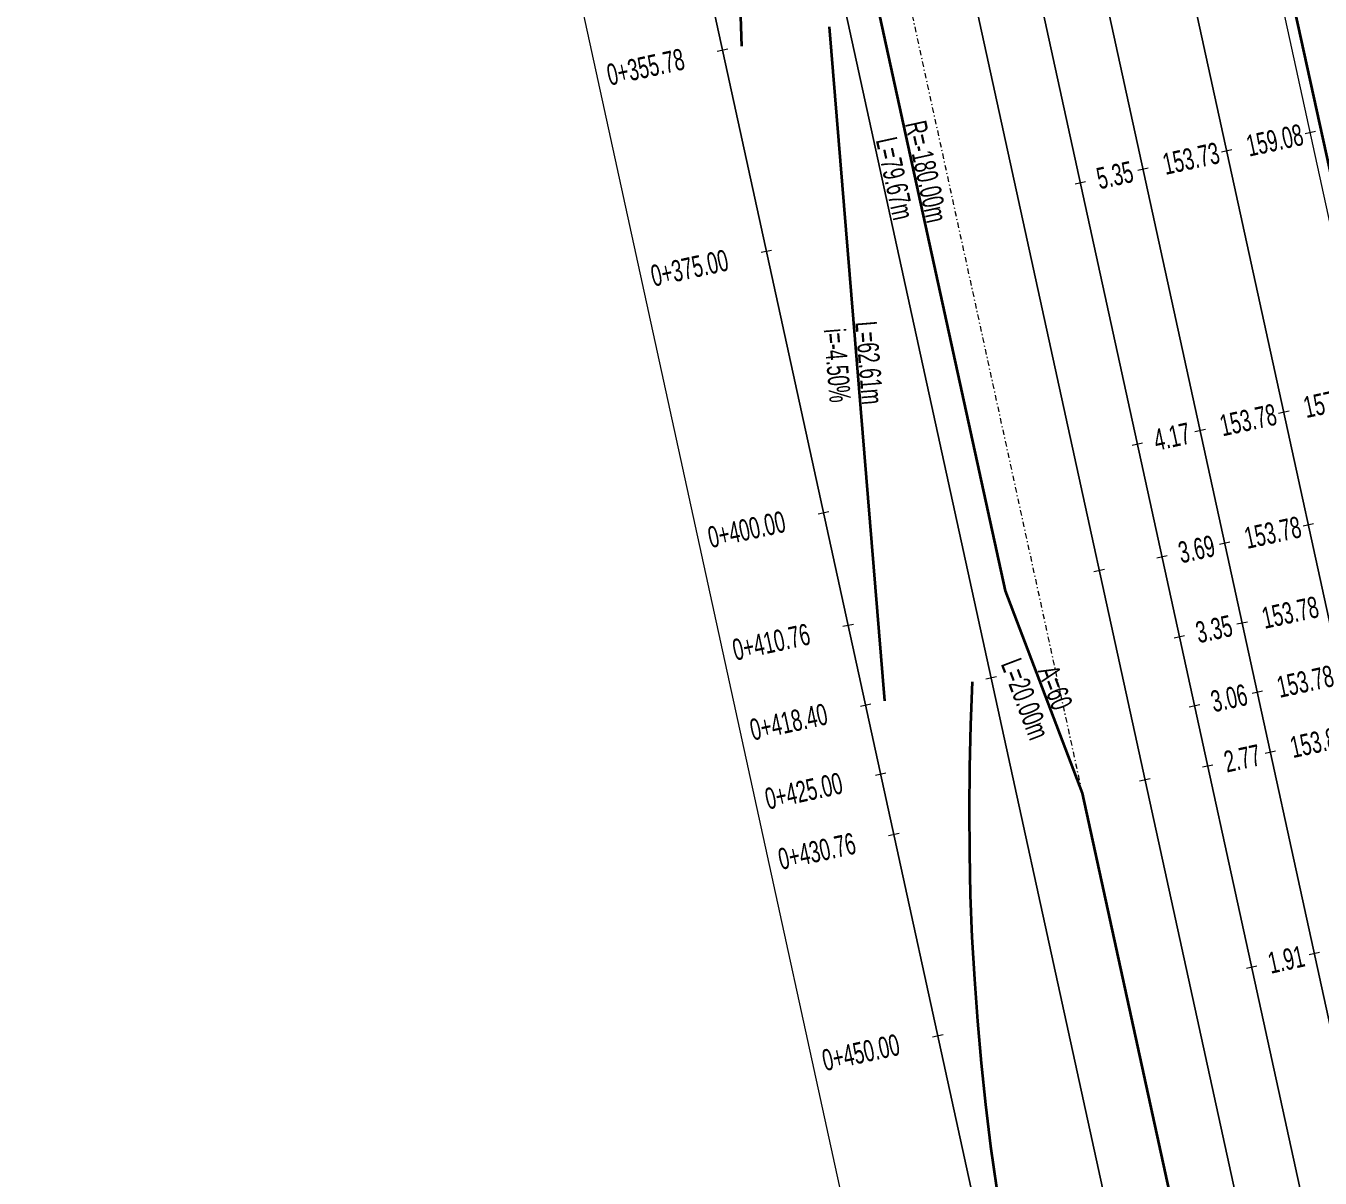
# Model space of a CAD drawing. Header units: metres. Extents: x 8416582 to 8417409, y 5771873 to 5772737.
# Drawn here: x 8416923.3 to 8417044.1, y 5772107.4 to 5772215 of the extents above; entities that cross this region are included whole.
import ezdxf
from ezdxf.enums import TextEntityAlignment as Align

# ---------------------------------------------------------------- set-up
doc = ezdxf.new("R2010")
doc.units = ezdxf.units.M
doc.linetypes.add('( Dashdot )', pattern=[1.001, 0.5, -0.25, 0.001, -0.25])
for name, color, linetype, lineweight in [('AII_D_opisy', 7, 'Continuous', 15), ('AII_D_opisy_grube', 7, 'Continuous', 35), ('AII_D_Profil_proj', 1, 'Continuous', 15), ('AII_D_Profil_teren istn', 3, 'Continuous', 15), ('PROFIL_osie', 7, 'Continuous', 35), ('PROFIL_ramka', 7, 'Continuous', 15), ('PROFIL_znaczniki', 7, 'Continuous', 5)]:
    doc.layers.add(name, color=color, linetype=linetype, lineweight=lineweight)
doc.layers.add('AII_M_opis', color=1, linetype='Continuous')
doc.layers.add('AII_M_pomoc', color=30, linetype='Continuous', plot=False)
doc.styles.add('Style-cdmsimpl', font='CDMSIMPL.shx')

# ---------------------------------------------------------------- blocks, each defined once
blk = doc.blocks.new('A$C28d39659')
at = {"layer": 'AII_D_opisy', "color": 8, "linetype": '( Dashdot )', "lineweight": 5, "flags": 128}
blk.add_lwpolyline([(52, 30), (752, 30)], dxfattribs=at)
at = {"layer": 'AII_D_opisy_grube', "color": 8, "flags": 128}
blk.add_lwpolyline([(52, 30), (58.26, 30), (58.26, 30), (83.26, 33), (83.26, 33), (174.24, 33), (174.24, 33), (199.24, 30), (199.24, 30), (363.09, 30), (363.09, 30), (383.09, 27), (383.09, 27), (462.76, 27), (462.76, 27), (482.76, 30), (482.76, 30), (652.3, 30)], dxfattribs=at)
at = {"layer": 'AII_D_opisy_grube', "color": 1, "flags": 128}
for points in [[(281.62, 20.59), (287.1, 21.02), (292.59, 21.38), (298.07, 21.68), (303.56, 21.9), (309.05, 22.07), (314.53, 22.17), (325.5, 22.17), (330.99, 22.07), (336.47, 21.9), (341.96, 21.68), (347.44, 21.38), (352.93, 21.02), (358.41, 20.59), (363.9, 20.1), (369.38, 19.54), (374.87, 18.92), (380.36, 18.23), (385.84, 17.48), (391.33, 16.65), (396.81, 15.77), (402.3, 14.82), (407.78, 13.8)], [(407.78, 22.2), (470.4, 13.8)], [(470.4, 22.2), (474.28, 21.18), (478.17, 20.23), (482.05, 19.35), (485.94, 18.53), (489.82, 17.77), (493.71, 17.08), (497.59, 16.46), (501.48, 15.9), (505.37, 15.41), (509.25, 14.98), (513.14, 14.62), (517.02, 14.33)]]:
    blk.add_lwpolyline(points, dxfattribs=at)
at = {"layer": 'PROFIL_osie'}
blk.add_line((52, 65), (702, 65), dxfattribs=at)
at = {"layer": 'PROFIL_ramka'}
for points in [[(52, 56), (752, 56), (752, 64), (52, 64)], [(52, 48), (752, 48), (752, 56), (52, 56)], [(52, 42), (752, 42), (752, 48), (52, 48)], [(52, 36), (752, 36), (752, 42), (52, 42)], [(52, 24), (752, 24), (752, 36), (52, 36)], [(52, 12), (752, 12), (752, 24), (52, 24)], [(52, 0), (752, 0), (752, 12), (52, 12)]]:
    blk.add_3dface(points, dxfattribs=at)
at = {"layer": 'PROFIL_znaczniki', "flags": 128}
for points in [[(427, 63.5), (427, 64.5)], [(427, 55.5), (427, 56.5)], [(452, 55.5), (452, 56.5)], [(462.76, 55.5), (462.76, 56.5)], [(427, 47.5), (427, 48.5)], [(452, 47.5), (452, 48.5)], [(462.76, 47.5), (462.76, 48.5)], [(470.4, 47.5), (470.4, 48.5)], [(477, 47.5), (477, 48.5)], [(482.76, 47.5), (482.76, 48.5)], [(502, 47.5), (502, 48.5)], [(427, 41.5), (427, 42.5)], [(452, 41.5), (452, 42.5)], [(462.76, 41.5), (462.76, 42.5)], [(470.4, 41.5), (470.4, 42.5)], [(477, 41.5), (477, 42.5)], [(482.76, 41.5), (482.76, 42.5)], [(502, 41.5), (502, 42.5)], [(462.76, 35.5), (462.76, 36.5)], [(482.76, 35.5), (482.76, 36.5)], [(470.4, 23.5), (470.4, 24.5)], [(407.78, 11.5), (407.78, 12.5)], [(427, 11.5), (427, 12.5)], [(452, 11.5), (452, 12.5)], [(462.76, 11.5), (462.76, 12.5)], [(470.4, 11.5), (470.4, 12.5)], [(477, 11.5), (477, 12.5)], [(482.76, 11.5), (482.76, 12.5)], [(502, 11.5), (502, 12.5)]]:
    blk.add_lwpolyline(points, dxfattribs=at)
at = {"layer": 'AII_D_opisy', "style": 'Style-cdmsimpl', "width": 0.65}
for s, p in [('5.35', (427, 47)), ('4.17', (452, 47)), ('3.69', (462.76, 47)), ('3.35', (470.4, 47)), ('3.06', (477, 47)), ('2.77', (482.76, 47)), ('1.91', (502, 47))]:
    blk.add_text(s, height=2, rotation=90, dxfattribs=at).set_placement(p, align=Align.MIDDLE_RIGHT)
for s, p in [('0+355.78', (407.78, 1)), ('0+375.00', (427, 1)), ('0+400.00', (452, 1)), ('0+410.76', (462.76, 1)), ('0+418.40', (470.4, 1)), ('0+425.00', (477, 1)), ('0+430.76', (482.76, 1)), ('0+450.00', (502, 1))]:
    blk.add_text(s, height=2, rotation=90, dxfattribs=at).set_placement(p, align=Align.MIDDLE_LEFT)
at = {"layer": 'AII_D_opisy', "char_height": 2, "attachment_point": 5, "line_spacing_factor": 0.9, "style": 'Style-cdmsimpl'}
for s, insert, rotation in [('\\H1x;\\W0.65;A=60\\PL=20.00m', (472.81, 28.17), 8.5308), ('\\H1x;\\W0.65;L=62.61m\\Pi=-4.50%', (439.04, 17.67), 352.3591)]:
    blk.add_mtext(s, dxfattribs=dict(at, insert=insert, rotation=rotation))
at = {"layer": 'AII_D_opisy', "insert": (422.93, 26.67), "char_height": 2, "attachment_point": 5, "line_spacing_factor": 0.9, "style": 'Style-cdmsimpl'}
blk.add_mtext('\\H1x;\\W0.65;R=-180.00m\\PL=79.67m', dxfattribs=at)
at = {"layer": 'AII_D_Profil_proj', "style": 'Style-cdmsimpl', "width": 0.65}
for s, p in [('159.08', (427, 63.25)), ('157.95', (452, 63.25))]:
    blk.add_text(s, height=2, rotation=90, dxfattribs=at).set_placement(p, align=Align.MIDDLE_RIGHT)
at = {"layer": 'AII_D_Profil_teren istn', "style": 'Style-cdmsimpl', "width": 0.65}
for s, p in [('153.73', (427, 55.25)), ('153.78', (452, 55.25)), ('153.78', (462.76, 55.25)), ('153.78', (470.4, 55.25)), ('153.78', (477, 55.25)), ('153.82', (482.76, 55.25))]:
    blk.add_text(s, height=2, rotation=90, dxfattribs=at).set_placement(p, align=Align.MIDDLE_RIGHT)
blk = doc.blocks.new('A$C44c9b803')
at = {"layer": 'AII_M_opis', "color": 1, "lineweight": 25}
blk.add_blockref('A$C28d39659', (0, 0), dxfattribs=at)

msp = doc.modelspace()

# ---------------------------------------------------------------- block references
at = {"layer": 'AII_M_pomoc', "lineweight": 25, "rotation": 282.3200789319986}
msp.add_blockref('A$C44c9b803', (8416889.5951, 5772608.5938), dxfattribs=at)

doc.saveas('drawing.dxf')
